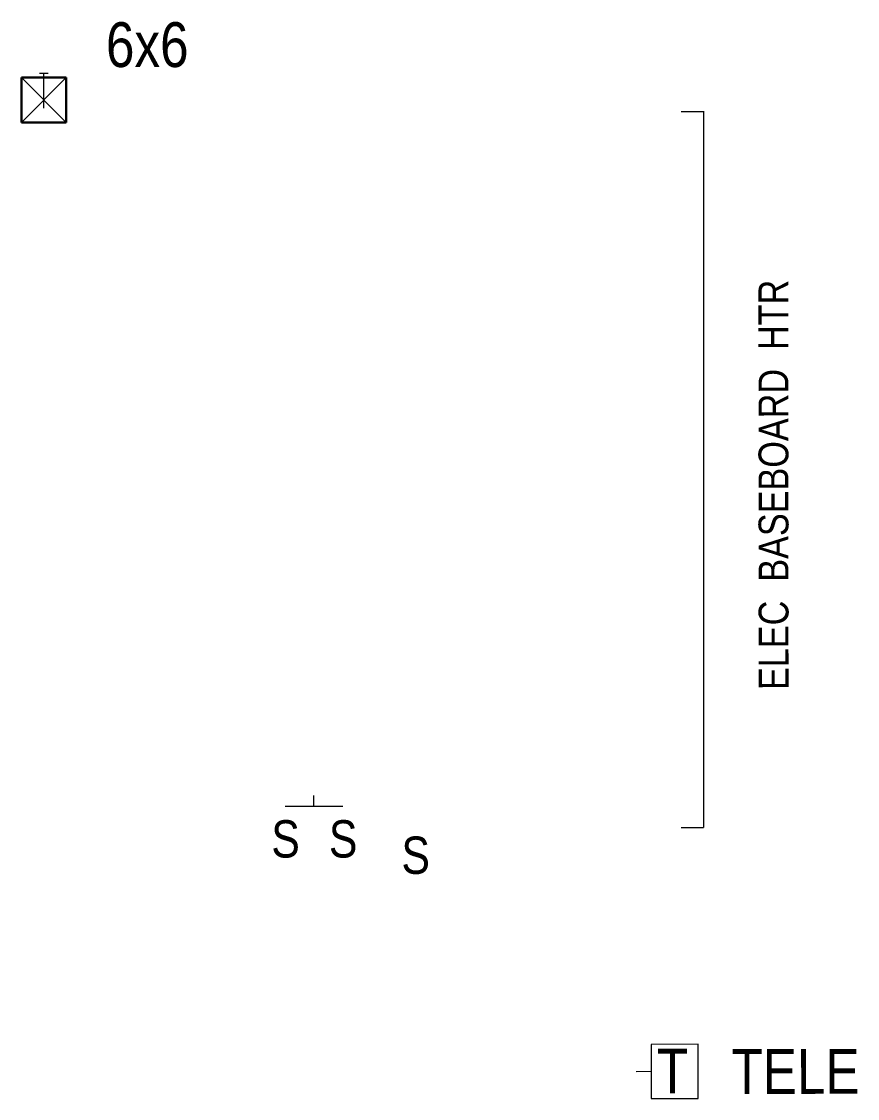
# Model space of a CAD drawing. Header units: inches. Extents: x 0 to 15350, y -6 to 2753.
# Drawn here: x 3831.7 to 3943.8, y 1429.5 to 1573.9 of the extents above; entities that cross this region are included whole.
import ezdxf

# ---------------------------------------------------------------- set-up
doc = ezdxf.new("R2010")
doc.units = ezdxf.units.IN
doc.header["$MEASUREMENT"] = 0
doc.linetypes.add('CENTER', pattern=[2, 1.25, -0.25, 0.25, -0.25])
for name, color, linetype, lineweight in [('HVAC', 1, 'Continuous', 50), ('WALL FRAMING', 9, 'CENTER', 30), ('WALLS', 7, 'Continuous', 30)]:
    doc.layers.add(name, color=color, linetype=linetype, lineweight=lineweight)
doc.layers.add('TEXT80', color=9, linetype='Continuous')
doc.styles.add('ARCHENT', font='technical.ttf', dxfattribs={"height": 6})

msp = doc.modelspace()

# ---------------------------------------------------------------- linework, layer by layer
at = {"layer": 'HVAC', "lineweight": 20, "ltscale": 15}
for p, q in [((3920.1, 1561.83), (3923.1, 1561.83)), ((3923.1, 1561.88), (3923.1, 1465.86)), ((3920.1, 1465.86), (3923.1, 1465.86))]:
    msp.add_line(p, q, dxfattribs=at)
at = {"layer": 'WALL FRAMING', "ltscale": 15}
for p, q in [((3837.67, 1566.36), (3831.67, 1566.36)), ((3831.67, 1566.36), (3831.67, 1560.36)), ((3837.67, 1566.36), (3837.67, 1560.36)), ((3837.67, 1560.36), (3831.67, 1560.36))]:
    msp.add_line(p, q, dxfattribs=at)
at = {"layer": 'WALL FRAMING', "color": 7, "linetype": 'Continuous', "lineweight": 9, "ltscale": 150}
for p, q in [((3834.06, 1566.94), (3834.65, 1566.94)), ((3834.65, 1562.25), (3834.65, 1566.94)), ((3834.65, 1566.94), (3835.24, 1566.94)), ((3922.42, 1436.8), (3916.1, 1436.76)), ((3916.1, 1436.76), (3916.1, 1429.53)), ((3922.42, 1429.53), (3922.42, 1436.8)), ((3916.1, 1433.14), (3914.09, 1433.08)), ((3916.1, 1429.53), (3922.42, 1429.53))]:
    msp.add_line(p, q, dxfattribs=at)
at = {"layer": 'WALL FRAMING', "color": 6, "linetype": 'Continuous', "lineweight": 9, "ltscale": 150}
for p, q in [((3870.88, 1468.73), (3870.88, 1470.16)), ((3867.03, 1468.73), (3874.74, 1468.73))]:
    msp.add_line(p, q, dxfattribs=at)
at = {"layer": 'WALLS', "linetype": 'Continuous', "lineweight": 9, "ltscale": 15}
for p, q in [((3831.67, 1560.36), (3837.67, 1566.36)), ((3837.67, 1560.36), (3831.67, 1566.36))]:
    msp.add_line(p, q, dxfattribs=at)

# ---------------------------------------------------------------- texts
at = {"layer": 'TEXT80', "width": 360.0625, "attachment_point": 5, "style": 'ARCHENT'}
for s, insert, char_height, rotation in [('{\\C7;6x6}', (3848.53, 1570.74), 6, 0.0328), ('{\\C7; ELEC  BASEBOARD  HTR}', (3932.53, 1511.14), 4, 90.0328), ('{\\C7;T}', (3918.96, 1433.2), 6, 0.0328), ('{\\C7;TELE}', (3935.46, 1433.15), 6, 0.0328)]:
    msp.add_mtext(s, dxfattribs=dict(at, insert=insert, char_height=char_height, rotation=rotation))
at = {"layer": 'TEXT80', "color": 6, "char_height": 5, "width": 360.0625, "attachment_point": 5, "rotation": 0.0328, "style": 'ARCHENT'}
for insert in [(3866.28, 1464.29), (3874, 1464.29), (3883.73, 1462.1)]:
    msp.add_mtext('{\\C7; }S', dxfattribs=dict(at, insert=insert))

doc.saveas('drawing.dxf')
